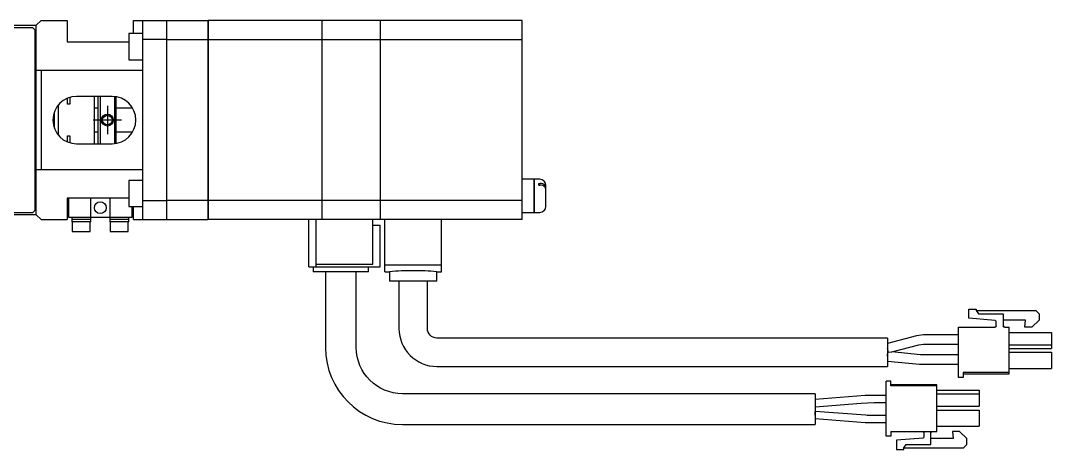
# Model space of a CAD drawing. Extents: x 0 to 922, y -8 to 538.
# Drawn here: x 704.3 to 921.7, y 329.8 to 420.3 of the extents above; entities that cross this region are included whole.
import ezdxf

# ---------------------------------------------------------------- set-up
doc = ezdxf.new("R2010")
doc.units = 0
doc.header["$LTSCALE"] = 0.5
doc.linetypes.add('CENTER', pattern=[50.8, 31.75, -6.35, 6.35, -6.35])
for name, color, linetype in [('MSM_CENTER', 1, 'CENTER'), ('MSM_CONTINUOUS', 7, 'CONTINUOUS'), ('MSM_NARROW', 5, 'CONTINUOUS')]:
    doc.layers.add(name, color=color, linetype=linetype)

msp = doc.modelspace()

# ---------------------------------------------------------------- linework, layer by layer
at = {"layer": 'MSM_CENTER'}
for p, q in [((722.61, 402.26), (722.61, 396.26)), ((725.61, 399.26), (719.61, 399.26))]:
    msp.add_line(p, q, dxfattribs=at)
at = {"layer": 'MSM_CONTINUOUS'}
for p, q in [((708.61, 420.26), (707.61, 419.26)), ((708.61, 420.26), (714.11, 420.26)), ((714.11, 420.26), (714.11, 415.76)), ((728.11, 417.51), (728.11, 420.26)), ((728.11, 420.26), (743.81, 420.26)), ((730.11, 378.26), (730.11, 420.26)), ((735.11, 420.26), (735.11, 378.26)), ((743.81, 420.26), (743.81, 378.26)), ((743.86, 420.21), (743.81, 420.21)), ((767.81, 420.26), (743.86, 420.26)), ((743.86, 420.26), (743.86, 378.26)), ((767.81, 420.26), (767.81, 378.26)), ((767.86, 420.21), (767.81, 420.21)), ((780.11, 420.26), (767.86, 420.26)), ((767.86, 420.26), (767.86, 378.26)), ((780.11, 420.26), (780.11, 378.26)), ((780.16, 420.21), (780.11, 420.21)), ((780.16, 420.26), (780.16, 378.26)), ((810.11, 420.26), (780.16, 420.26)), ((810.11, 378.26), (810.11, 420.26)), ((678.61, 419.26), (707.61, 419.26)), ((706.91, 418.76), (692.91, 418.76)), ((707.41, 418.26), (706.91, 418.76)), ((707.41, 380.26), (707.41, 418.26)), ((707.61, 379.26), (707.61, 419.26)), ((727.11, 417.51), (727.11, 412.01)), ((730.11, 417.51), (727.11, 417.51)), ((714.11, 415.76), (727.11, 415.76)), ((735.11, 416.26), (730.11, 416.26)), ((743.81, 416.23), (735.11, 416.23)), ((743.86, 415.97), (743.81, 415.97)), ((767.81, 416.23), (743.86, 416.23)), ((767.86, 415.97), (767.81, 415.97)), ((780.11, 416.23), (767.86, 416.23)), ((780.16, 415.97), (780.11, 415.97)), ((810.11, 416.23), (780.16, 416.23)), ((707.61, 413.51), (707.41, 413.51)), ((727.11, 412.01), (730.11, 412.01)), ((707.61, 409.26), (707.41, 409.26)), ((707.61, 409.76), (730.11, 409.76)), ((708.61, 409.76), (708.61, 388.76)), ((707.61, 406.76), (707.41, 406.76)), ((712.21, 402.38), (712.21, 396.13)), ((714.21, 402.59), (714.21, 403.88)), ((714.71, 402.61), (714.21, 402.61)), ((714.71, 402.59), (714.21, 402.59)), ((714.71, 404.06), (714.71, 402.59)), ((723.61, 404.26), (716.11, 404.26)), ((719.91, 394.26), (719.91, 404.26)), ((720.61, 404.26), (720.61, 394.26)), ((721.11, 404.26), (721.11, 394.26)), ((724.21, 394.29), (724.21, 404.22)), ((724.41, 404.19), (724.41, 394.32)), ((711.41, 400.51), (711.27, 400.51)), ((711.41, 400.96), (711.41, 397.55)), ((720.61, 401.76), (719.91, 401.76)), ((727.94, 401.76), (724.41, 401.76)), ((711.27, 398.01), (711.41, 398.01)), ((714.21, 394.63), (714.21, 395.92)), ((714.21, 395.92), (714.71, 395.92)), ((714.21, 395.9), (714.71, 395.9)), ((714.71, 395.92), (714.71, 394.46)), ((719.91, 396.76), (720.61, 396.76)), ((724.41, 396.76), (727.94, 396.76)), ((716.11, 394.26), (723.61, 394.26)), ((707.41, 391.76), (707.61, 391.76)), ((707.41, 389.26), (707.61, 389.26)), ((730.11, 388.76), (707.61, 388.76)), ((707.41, 385.01), (707.61, 385.01)), ((727.11, 386.51), (727.11, 381.01)), ((730.11, 386.51), (727.11, 386.51)), ((812.61, 386.76), (810.11, 386.76)), ((812.61, 379.76), (812.61, 386.76)), ((812.66, 386.71), (812.61, 386.71)), ((813.81, 386.76), (812.66, 386.76)), ((812.66, 379.76), (812.66, 386.76)), ((813.61, 385.9), (813.81, 385.9)), ((813.61, 385.55), (813.61, 385.9)), ((813.61, 385.55), (813.81, 385.55)), ((815.11, 381.06), (815.11, 385.46)), ((727.11, 382.76), (714.11, 382.76)), ((714.11, 382.76), (714.11, 378.26)), ((714.41, 382.76), (714.41, 378.76)), ((719.11, 377.76), (719.11, 382.76)), ((723.11, 382.76), (723.11, 377.76)), ((727.11, 381.01), (730.11, 381.01)), ((727.81, 378.76), (727.81, 381.01)), ((728.11, 378.26), (728.11, 381.01)), ((730.11, 382.26), (735.11, 382.26)), ((743.81, 382.28), (735.11, 382.28)), ((743.86, 382.54), (743.81, 382.54)), ((767.81, 382.28), (743.86, 382.28)), ((767.86, 382.54), (767.81, 382.54)), ((780.11, 382.28), (767.86, 382.28)), ((780.16, 382.54), (780.11, 382.54)), ((810.11, 382.28), (780.16, 382.28)), ((707.61, 379.26), (678.61, 379.26)), ((692.91, 379.76), (706.91, 379.76)), ((706.91, 379.76), (707.41, 380.26)), ((707.61, 379.26), (708.61, 378.26)), ((714.41, 378.76), (727.81, 378.76)), ((715.11, 378.76), (715.11, 377.76)), ((727.11, 377.76), (727.11, 378.76)), ((743.86, 378.31), (743.81, 378.31)), ((767.86, 378.31), (767.81, 378.31)), ((780.16, 378.31), (780.11, 378.31)), ((810.11, 379.76), (812.61, 379.76)), ((812.61, 379.81), (812.66, 379.81)), ((812.66, 379.76), (813.81, 379.76)), ((708.61, 378.26), (714.11, 378.26)), ((719.11, 378.26), (715.11, 378.26)), ((719.11, 377.76), (715.11, 377.76)), ((715.21, 377.76), (715.21, 375.76)), ((719.01, 375.76), (719.01, 377.76)), ((727.11, 378.26), (723.11, 378.26)), ((727.11, 377.76), (723.11, 377.76)), ((723.21, 377.76), (723.21, 375.76)), ((727.01, 375.76), (727.01, 377.76)), ((728.11, 378.26), (743.81, 378.26)), ((780.11, 378.26), (743.86, 378.26)), ((765.11, 368.26), (765.11, 378.26)), ((766.61, 368.26), (766.61, 378.26)), ((778.61, 368.86), (778.61, 378.26)), ((778.61, 377.06), (780.11, 377.06)), ((780.11, 368.26), (780.11, 377.06)), ((810.11, 378.26), (780.16, 378.26)), ((781.11, 367.26), (781.11, 378.26)), ((793.11, 367.26), (793.11, 378.26)), ((715.21, 375.76), (719.01, 375.76)), ((723.21, 375.76), (727.01, 375.76)), ((765.11, 368.26), (780.11, 368.26)), ((766.04, 368.26), (766.04, 367.26)), ((766.61, 368.86), (778.61, 368.86)), ((777.68, 367.26), (777.68, 368.26)), ((781.11, 368.69), (793.11, 368.69)), ((777.68, 367.26), (766.04, 367.26)), ((768.61, 367.26), (768.61, 351.26)), ((775.11, 351.26), (775.11, 367.26)), ((781.11, 367.26), (782.11, 367.26)), ((782.11, 367.26), (782.11, 365.26)), ((792.11, 365.26), (782.11, 365.26)), ((784.11, 365.26), (784.11, 355.26)), ((790.11, 355.26), (790.11, 365.26)), ((792.11, 367.26), (793.11, 367.26)), ((792.11, 365.26), (792.11, 367.26)), ((904.31, 359.35), (905.81, 359.35)), ((904.31, 359.35), (905.81, 359.35)), ((904.31, 357.44), (904.31, 359.35)), ((905.81, 359.35), (905.81, 359.05)), ((905.81, 359.05), (918.41, 359.05)), ((905.81, 359.05), (906.31, 358.35)), ((905.81, 359.05), (906.31, 358.35)), ((905.81, 359.05), (918.41, 359.05)), ((918.41, 359.05), (919.11, 358.35)), ((918.41, 359.05), (919.11, 358.35)), ((909.88, 356.95), (904.31, 357.44)), ((906.31, 358.35), (911.56, 358.35)), ((906.31, 358.35), (911.56, 358.35)), ((910.06, 355.85), (910.06, 356.75)), ((911.56, 358.35), (911.56, 355.85)), ((916.24, 357.05), (911.56, 357.05)), ((916.11, 355.55), (916.24, 357.05)), ((916.11, 355.55), (916.24, 357.05)), ((919.11, 357.05), (917.61, 355.55)), ((919.11, 358.35), (919.11, 357.05)), ((902.11, 355.55), (909.76, 355.55)), ((902.11, 355.55), (909.76, 355.55)), ((902.11, 344.95), (902.11, 355.55)), ((909.76, 355.55), (909.76, 355.55)), ((911.86, 355.55), (911.85, 355.55)), ((911.86, 355.55), (912.81, 355.55)), ((911.86, 355.55), (912.81, 355.55)), ((912.81, 345.71), (912.81, 355.55)), ((912.81, 354.45), (921.71, 354.45)), ((912.81, 354.45), (921.71, 354.45)), ((917.61, 355.55), (916.11, 355.55)), ((921.71, 354.45), (921.71, 351.05)), ((887.11, 353.26), (792.11, 353.26)), ((893.24, 353.74), (887.11, 352.14)), ((887.11, 353.26), (887.11, 347.26)), ((894.75, 353.93), (893.24, 353.74)), ((902.11, 353.93), (894.75, 353.93)), ((887.33, 350.26), (887.11, 351.1)), ((887.11, 349.4), (887.2, 350.4)), ((887.29, 350.39), (887.2, 350.4)), ((887.33, 350.26), (888.05, 350.32)), ((888.05, 350.32), (893.74, 351.8)), ((894.11, 349.73), (888.05, 350.32)), ((893.74, 351.8), (894.75, 351.93)), ((894.75, 351.93), (902.11, 351.93)), ((912.81, 351.8), (921.71, 351.8)), ((912.81, 351.05), (921.71, 351.05)), ((912.81, 350.25), (921.71, 350.25)), ((912.81, 350.25), (921.71, 350.25)), ((921.71, 350.25), (921.71, 346.85)), ((887.11, 348.4), (893.92, 347.74)), ((894.2, 349.73), (894.11, 349.73)), ((902.11, 349.73), (894.2, 349.73)), ((792.11, 347.26), (887.11, 347.26)), ((893.92, 347.74), (894.2, 347.73)), ((894.2, 347.73), (902.11, 347.73)), ((912.81, 345.95), (903.11, 345.95)), ((903.11, 345.95), (903.11, 344.95)), ((903.11, 345.71), (912.81, 345.71)), ((912.81, 346.85), (921.71, 346.85)), ((886.86, 332.56), (886.86, 344.16)), ((887.86, 344.16), (886.86, 344.16)), ((887.86, 343.16), (887.86, 344.16)), ((903.11, 344.95), (902.11, 344.95)), ((871.86, 341.51), (784.86, 341.51)), ((871.86, 341.51), (871.86, 335.01)), ((897.56, 343.41), (887.86, 343.41)), ((897.56, 343.16), (887.86, 343.16)), ((897.56, 333.56), (897.56, 343.41)), ((897.56, 342.26), (906.46, 342.26)), ((897.56, 341.51), (906.46, 341.51)), ((906.46, 342.26), (906.46, 338.86)), ((882.4, 341.1), (871.86, 340.26)), ((871.92, 338.76), (881.6, 339.53)), ((881.6, 339.53), (884.23, 339.63)), ((886.86, 341.13), (883.25, 341.13)), ((884.23, 339.63), (886.86, 339.63)), ((871.86, 337.01), (871.91, 337.75)), ((882.54, 336.96), (871.91, 337.75)), ((897.56, 338.86), (906.46, 338.86)), ((897.56, 338.06), (906.46, 338.06)), ((906.46, 338.06), (906.46, 334.66)), ((784.86, 335.01), (871.86, 335.01)), ((871.86, 336.25), (882.43, 335.46)), ((886.86, 336.93), (883.23, 336.93)), ((883.23, 335.43), (886.86, 335.43)), ((887.86, 333.56), (887.86, 332.56)), ((887.86, 333.56), (897.56, 333.56)), ((894.81, 333.26), (894.81, 332.36)), ((896.31, 330.76), (896.31, 333.26)), ((897.56, 334.66), (906.46, 334.66)), ((900.86, 333.56), (900.99, 332.06)), ((902.36, 333.56), (900.86, 333.56)), ((903.86, 332.06), (902.36, 333.56)), ((887.86, 332.56), (886.86, 332.56)), ((894.63, 332.16), (889.06, 331.67)), ((889.06, 331.67), (889.06, 329.76)), ((890.56, 330.06), (891.06, 330.76)), ((891.06, 330.76), (896.31, 330.76)), ((900.99, 332.06), (896.31, 332.06)), ((903.16, 330.06), (903.86, 330.76)), ((903.86, 330.76), (903.86, 332.06)), ((889.06, 329.76), (890.56, 329.76)), ((890.56, 329.76), (890.56, 330.06)), ((890.56, 330.06), (903.16, 330.06))]:
    msp.add_line(p, q, dxfattribs=at)
for centre, radius in [((722.61, 399.26), 1.01), ((721.11, 380.76), 1.25)]:
    msp.add_circle(centre, radius, dxfattribs=at)
for centre, radius, start, end in [((716.11, 399.26), 5, 90, 270), ((723.61, 399.26), 5, 270, 90), ((813.81, 385.46), 1.3, 0, 90), ((813.89, 384.5), 1.41, 41.3743, 92.8178), ((813.9, 384.16), 1.39, 42.8199, 93.04), ((814.35, 384.6), 0.754, 5.8166, 41.8939), ((814.36, 384.95), 0.751, 1.7681, 38.8955), ((813.81, 381.06), 1.3, 270, 360), ((787.12, 307.21), 60.26, 90.0102, 94.77), ((787.1, 307.24), 60.23, 85.2289, 89.9909), ((909.86, 356.75), 0.2, 0, 85), ((792.11, 355.26), 8, 180, 270), ((909.76, 355.85), 0.3, 270, 0), ((911.86, 355.85), 0.3, 180, 270), ((784.86, 351.26), 16.25, 180, 270), ((883.25, 330.38), 10.75, 90, 94.548), ((871.92, 338.84), 0.0788, 219.5305, 268.7642), ((871.91, 337.68), 0.0701, 88.9039, 141.3527), ((883.23, 346.18), 10.75, 265.7108, 270)]:
    msp.add_arc(centre, radius, start, end, dxfattribs=at)
at = {"layer": 'MSM_CONTINUOUS', "extrusion": (0, 0, -1)}
for centre, radius, start, end in [((-792.11, 355.26), 2, 270, 0), ((-909.76, 355.85), 0.3, 180, 270), ((-909.76, 355.85), 0.3, 180, 270), ((-911.86, 355.85), 0.3, 270, 0), ((-911.86, 355.85), 0.3, 270, 0), ((-784.86, 351.26), 9.75, 270, 0), ((-883.23, 346.18), 9.25, 270, 274.2892), ((-894.51, 333.26), 0.3, 90, 180), ((-896.61, 333.26), 0.3, 0, 90), ((-894.61, 332.36), 0.2, 180, 265)]:
    msp.add_arc(centre, radius, start, end, dxfattribs=at)
at = {"layer": 'MSM_NARROW'}
msp.add_circle((722.61, 399.26), 1.25, dxfattribs=at)

doc.saveas('drawing.dxf')
